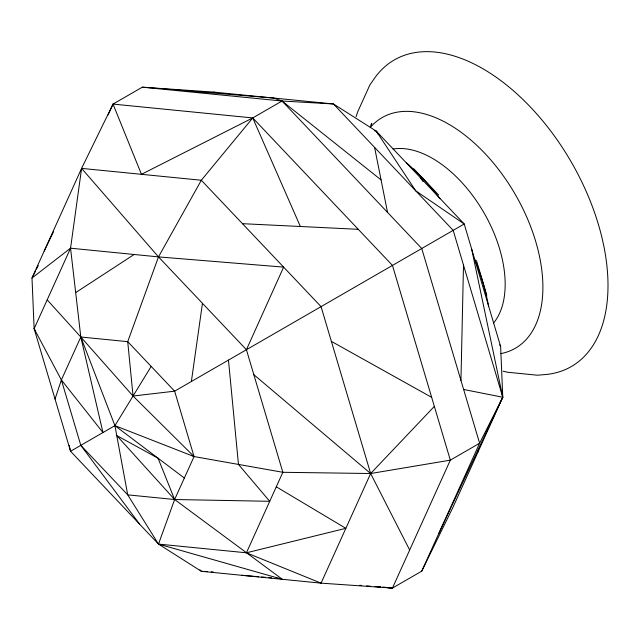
<?xml version="1.0" encoding="UTF-8"?>
<svg xmlns="http://www.w3.org/2000/svg" width="640" height="640" viewBox="0 0 640 640"><rect width="100%" height="100%" fill="white"/><g stroke="black" fill="none" stroke-linecap="round" stroke-linejoin="round"><path stroke-width="0.96" d="M460.952 380.432L463.504 265.096M47.184 299.848L80.808 337.008L61.376 379.96L80.808 445.344L127.72 494.864L158.488 544.088L246.424 552.8L282.848 472.296L246.424 349.728L283.624 267.12L158.488 256.896L70.552 248.192L34.128 328.696L61.376 379.96L102.968 432.552L80.808 337.008L70.552 248.192L81.592 168.384L113.032 104.088L142.32 87.184L213.72 92.104L333.448 103.968L376.28 131.16L464.216 223.984L500.64 346.552L502.768 397.24L453.176 506.864L421.744 571.16L392.456 588.072L321.056 583.144L201.328 571.288L158.488 544.088L70.552 451.264L34.128 328.696L32 278.008L81.592 168.384L201.328 180.248L321.056 306.64L370.648 473.52L409.664 550.024M191.376 381.504L202.456 303.312M477.976 452.056L478.496 449.12M356.136 116.72L357.576 112.104L369.832 85.024L374.424 78.384A177.024 102.208 60 0 1 571.336 162.136A177.024 102.208 60 0 1 545.416 374.552L537.368 375.208L507.792 372.272L503.072 371.216M55.032 399.04L61.376 379.96M174.632 499.512L127.72 494.864L114.92 425.648L80.808 337.008L127.72 341.656L174.632 391.176L194.064 456.56L174.632 499.512L158.488 544.088L282.36 579.312L174.632 499.512L116.752 435.552L158.048 458.192L174.632 499.512L269.72 501.304L238.456 464.424L228.472 360.088M108.136 114.904L113.032 104.088L252.744 117.928L282.032 101.016L333.448 103.968L453.176 230.36L502.768 397.24L438.96 533.112M370.632 126.12L371.848 123.424L371.088 124.768M434.344 406.384L370.648 473.52L321.056 583.144L246.424 552.8L345.848 528.336L276.28 486.8M382.544 587.232L392.456 588.072L450.328 460.152L479.616 443.24L502.768 397.24L471.632 248.936M421.744 571.16L479.616 443.24L421.744 248.504L282.032 101.016L273.584 98.032L142.32 87.184L282.032 101.016L381.072 179.904M44.192 251.064L53.632 231.424M35.56 270.928L32 278.008L70.552 248.192M36.456 269.16L38.232 265.624M151.176 366.416L114.92 425.648L70.552 451.264L69.208 445.44M75.68 292.6L134.144 254.488M184.344 478.04L114.92 425.648L194.064 456.56L282.848 472.296L370.648 473.52L450.328 460.152L392.456 265.416L252.744 117.928L141.456 174.312L113.032 104.088M242.472 223.68L358.256 229.312M207.256 571.624L201.328 571.288L199.96 569.84M211.216 571.848L213.192 571.968M241.84 575.296L258.688 576.728M261.664 576.976L265.624 577.312M268.6 577.568L271.568 577.816M276.52 578.24L278.504 578.408M359.752 585.296L361.736 585.464M366.688 585.888L370.656 586.224M374.616 586.56L380.56 587.064M377.592 586.6L380.56 586.888M383.536 587.184L392.456 588.072M463.632 389.48L502.768 397.24M213.72 92.104L215.648 92.568M374.344 130.696L376.28 131.16L415.744 190.84L464.216 223.984L174.632 391.176L133.048 396.032L80.808 337.008M331.376 341.376L431.656 397.344M192.336 455.568L194.064 456.56L133.048 396.032L127.72 341.656L158.488 256.896L201.328 180.248L252.744 117.928L300.368 226.496M253.84 374.68L370.648 473.52M413.776 168.808L438.68 195.088M246.424 349.728L158.488 256.896L81.592 168.384M80.808 445.344L139.648 524.208M420.248 177.568L423.112 181.616M376.28 131.16L378.368 134.496M34.128 328.696L35.08 330.384M499.728 344.84L500.64 346.552M476.472 260.544L486.784 295.256M374.592 147.4L387.544 212.408M370.24 127.512A133.184 76.896 60 0 1 515.312 194.48A133.184 76.896 60 0 1 500.776 353.608M393.136 149.04A102.768 59.336 60 0 1 483.88 212.632A102.768 59.336 60 0 1 493.584 323.016M406.512 162.896A157.648 91.016 60 0 1 439.96 198.728M474.72 259.44A157.648 91.016 60 0 1 488.64 306.536"/></g></svg>
